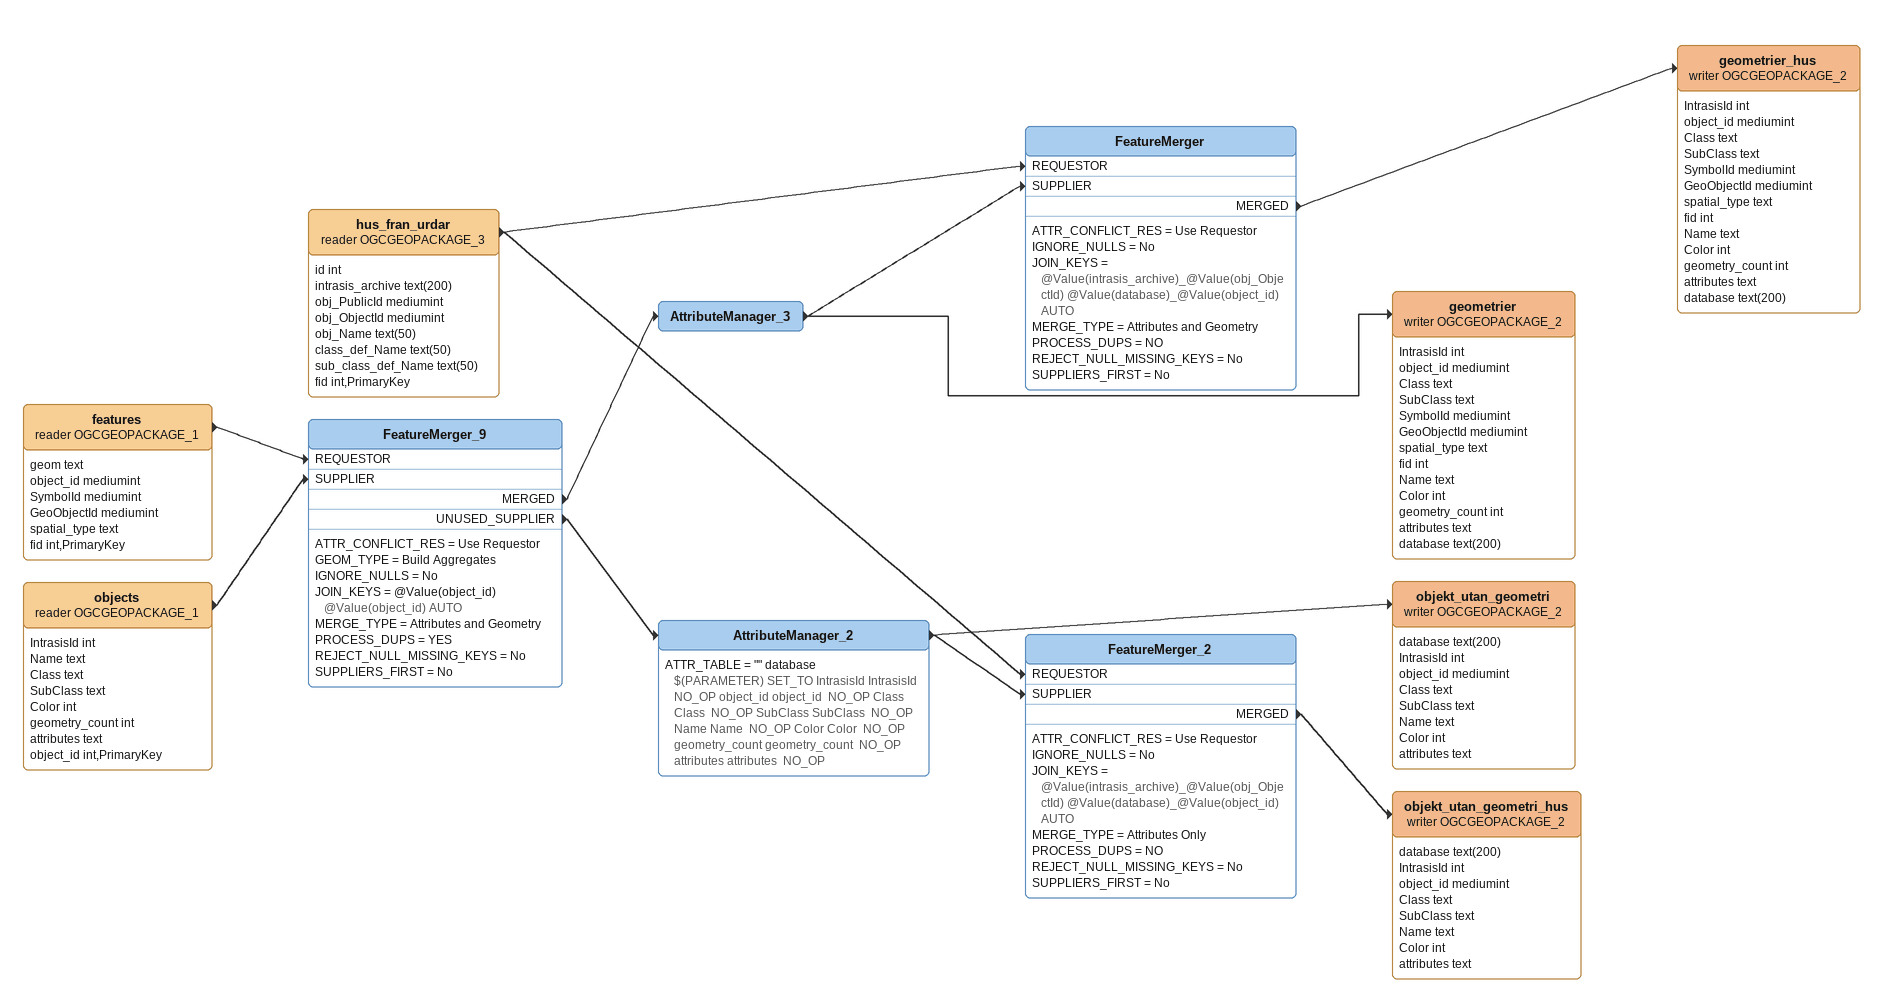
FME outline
features (reader OGCGEOPACKAGE_1)
    attributes: geom text, object_id mediumint, SymbolId mediumint, GeoObjectId mediumint, spatial_type text, fid int,PrimaryKey
    -> FeatureMerger_9 [REQUESTOR]
objects (reader OGCGEOPACKAGE_1)
    attributes: IntrasisId int, Name text, Class text, SubClass text, Color int, geometry_count int, attributes text, object_id int,PrimaryKey
    -> FeatureMerger_9 [SUPPLIER]
FeatureMerger_9
    ATTR_CONFLICT_RES = Use Requestor
    GEOM_TYPE = Build Aggregates
    IGNORE_NULLS = No
    JOIN_KEYS = @Value(object_id) @Value(object_id) AUTO
    MERGE_TYPE = Attributes and Geometry
    PROCESS_DUPS = YES
    REJECT_NULL_MISSING_KEYS = No
    SUPPLIERS_FIRST = No
    MERGED -> AttributeManager_3
    UNUSED_SUPPLIER -> AttributeManager_2
AttributeManager_3
    -> geometrier (writer OGCGEOPACKAGE_2)
    -> FeatureMerger [SUPPLIER]
geometrier (writer OGCGEOPACKAGE_2)
    attributes: IntrasisId int, object_id mediumint, Class text, SubClass text, SymbolId mediumint, GeoObjectId mediumint, spatial_type text, fid int, Name text, Color int, geometry_count int, attributes text, database text(200)
AttributeManager_2
    ATTR_TABLE = "" database $(PARAMETER) SET_TO IntrasisId IntrasisId  NO_OP object_id object_id  NO_OP Class Class  NO_OP SubClass SubClass  NO_OP Name Name  NO_OP Color Color  NO_OP geometry_count geometry_count  NO_OP attributes attributes  NO_OP
    -> objekt_utan_geometri (writer OGCGEOPACKAGE_2)
    -> FeatureMerger_2 [SUPPLIER]
objekt_utan_geometri (writer OGCGEOPACKAGE_2)
    attributes: database text(200), IntrasisId int, object_id mediumint, Class text, SubClass text, Name text, Color int, attributes text
hus_fran_urdar (reader OGCGEOPACKAGE_3)
    attributes: id int, intrasis_archive text(200), obj_PublicId mediumint, obj_ObjectId mediumint, obj_Name text(50), class_def_Name text(50), sub_class_def_Name text(50), fid int,PrimaryKey
    -> FeatureMerger [REQUESTOR]
    -> FeatureMerger_2 [REQUESTOR]
FeatureMerger
    ATTR_CONFLICT_RES = Use Requestor
    IGNORE_NULLS = No
    JOIN_KEYS = @Value(intrasis_archive)_@Value(obj_ObjectId) @Value(database)_@Value(object_id) AUTO
    MERGE_TYPE = Attributes and Geometry
    PROCESS_DUPS = NO
    REJECT_NULL_MISSING_KEYS = No
    SUPPLIERS_FIRST = No
    MERGED -> geometrier_hus (writer OGCGEOPACKAGE_2)
geometrier_hus (writer OGCGEOPACKAGE_2)
    attributes: IntrasisId int, object_id mediumint, Class text, SubClass text, SymbolId mediumint, GeoObjectId mediumint, spatial_type text, fid int, Name text, Color int, geometry_count int, attributes text, database text(200)
FeatureMerger_2
    ATTR_CONFLICT_RES = Use Requestor
    IGNORE_NULLS = No
    JOIN_KEYS = @Value(intrasis_archive)_@Value(obj_ObjectId) @Value(database)_@Value(object_id) AUTO
    MERGE_TYPE = Attributes Only
    PROCESS_DUPS = NO
    REJECT_NULL_MISSING_KEYS = No
    SUPPLIERS_FIRST = No
    MERGED -> objekt_utan_geometri_hus (writer OGCGEOPACKAGE_2)
objekt_utan_geometri_hus (writer OGCGEOPACKAGE_2)
    attributes: database text(200), IntrasisId int, object_id mediumint, Class text, SubClass text, Name text, Color int, attributes text
